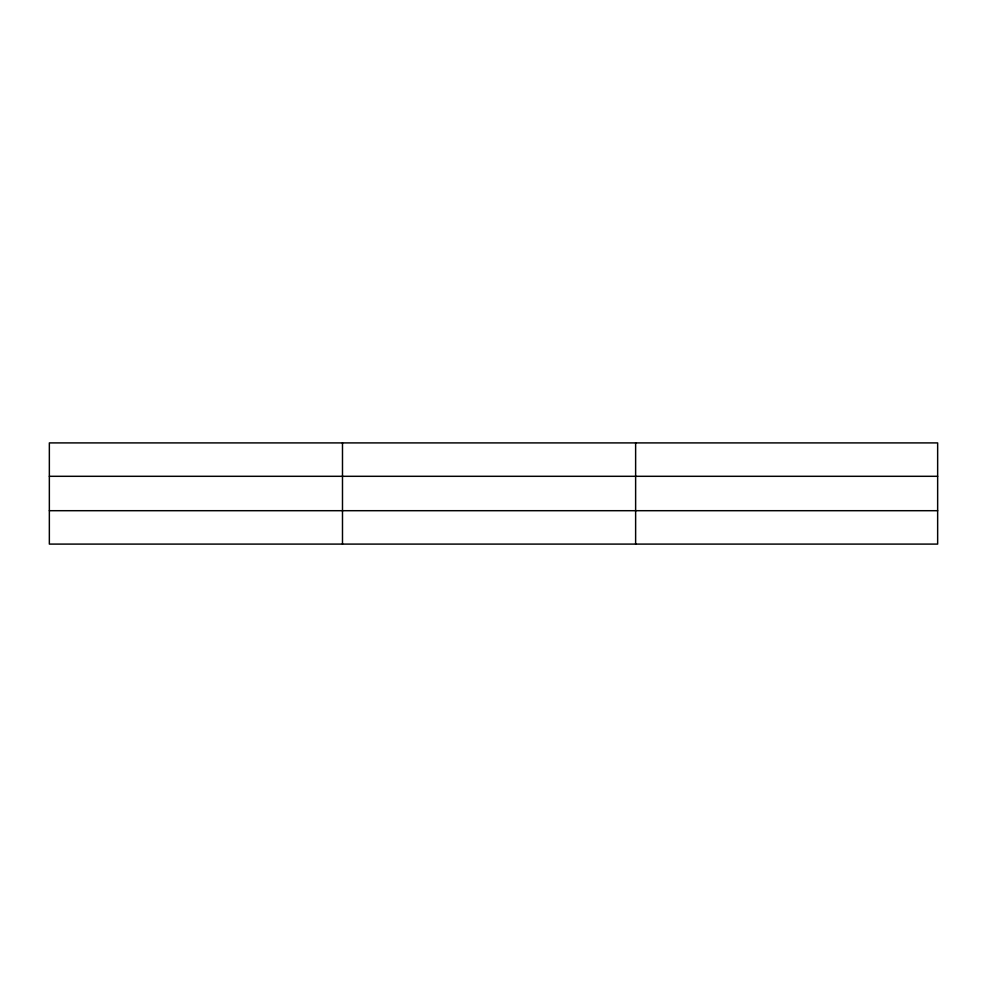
<?xml version="1.0" encoding="UTF-8"?>
<svg xmlns="http://www.w3.org/2000/svg" width="987" height="987" viewBox="0 0 987 987"><rect width="100%" height="100%" fill="white"/><g stroke="black" fill="none" stroke-linecap="round" stroke-linejoin="round"><path stroke-width="1.48" d="M342.489 544.096L342.489 442.904M635.628 544.096L635.628 442.904M937.65 510.698L937.65 544.096L49.35 544.096L49.35 442.904L937.65 442.904L937.65 510.698L49.35 510.698M49.35 476.302L937.65 476.302"/></g></svg>
